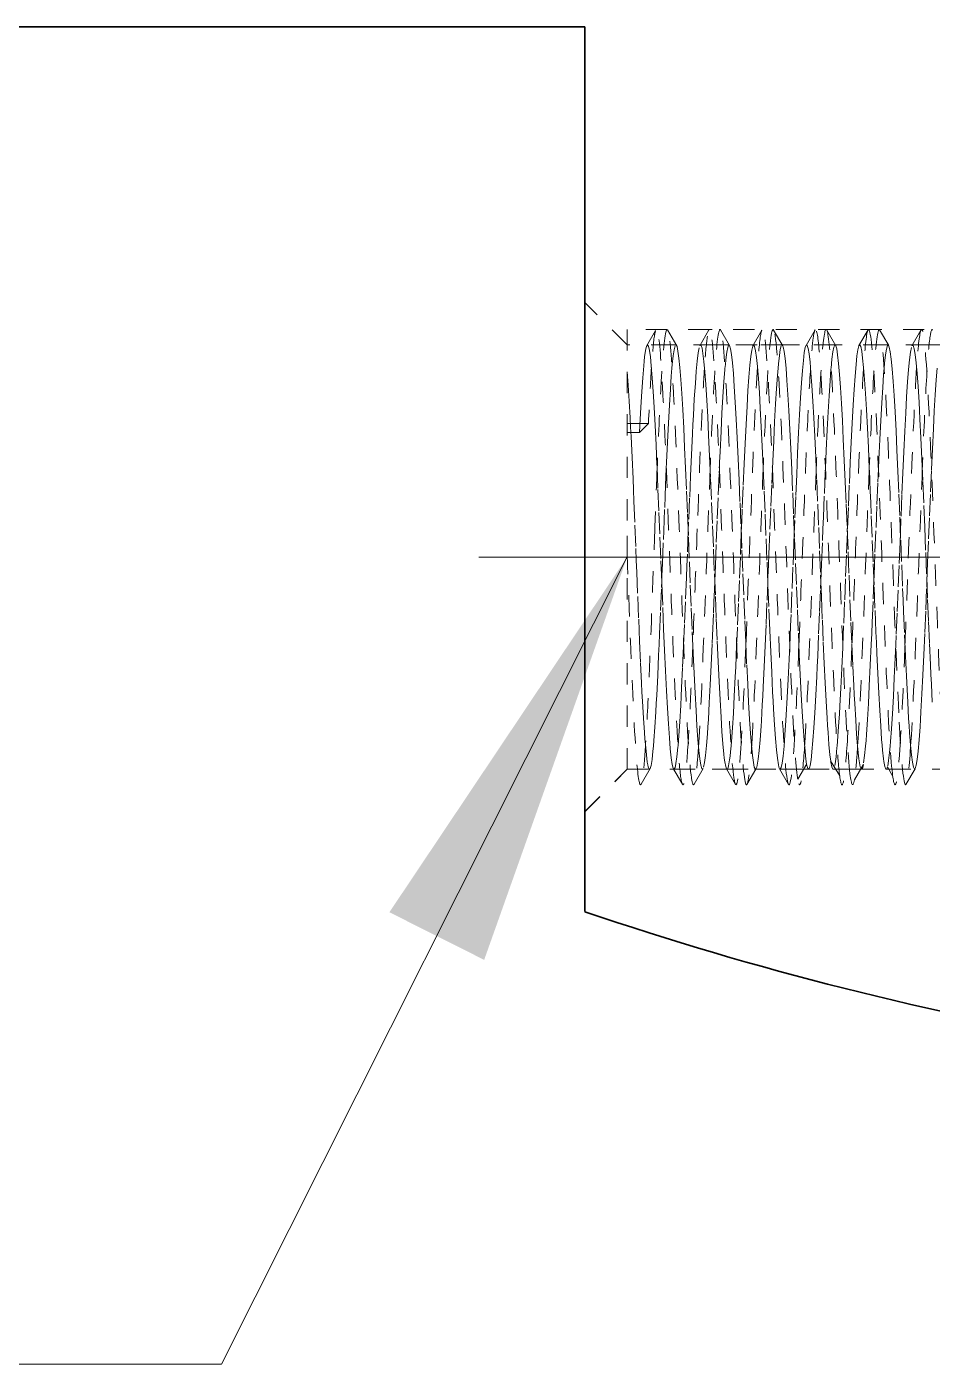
# Model space of a CAD drawing. Header units: millimetres. Extents: x -742 to 742, y -525 to 525.
# Drawn here: x -496.1 to -453.4, y 32.4 to 95.4 of the extents above; entities that cross this region are included whole.
import ezdxf

# ---------------------------------------------------------------- set-up
doc = ezdxf.new("R2010")
doc.units = ezdxf.units.MM
doc.linetypes.add('点画线', pattern=[18, 12, -2, 2, -2])
doc.linetypes.add('虚线', pattern=[2, 1, -1])
doc.layers.get('0').update_dxf_attribs({"lineweight": 35})
for name, color, linetype, lineweight in [('中心线层', 1, '点画线', 18), ('尺寸线层', 3, 'Continuous', 18), ('粗实线层', 7, 'Continuous', 35), ('虚线层', 6, '虚线', 18)]:
    doc.layers.add(name, color=color, linetype=linetype, lineweight=lineweight)

# ---------------------------------------------------------------- blocks, each defined once
blk = doc.blocks.new('*X6')
for p, q in [((-487.802, -105.001), (-551.819, -105.001)), ((-487.802, -146.714), (-487.802, -105.001))]:
    blk.add_line(p, q)
blk.add_arc((-437.802, 0), 155, 251.18102, 270.0002)
at = {"layer": '虚线层', "color": 7}
for p, q in [((-485.802, -120), (-487.802, -118)), ((-485.802, -120.001), (-487.802, -118.001)), ((-485.802, -120.001), (-487.802, -118.001)), ((-483.927, -119.269), (-485.802, -119.269)), ((-483.927, -119.269), (-485.802, -119.269)), ((-485.802, -119.269), (-485.802, -130.001)), ((-481.927, -119.269), (-483.927, -119.269)), ((-481.927, -119.269), (-483.927, -119.269)), ((-439.802, -119.269), (-481.927, -119.269)), ((-439.802, -119.269), (-481.927, -119.269)), ((-463.676, -120), (-485.802, -120)), ((-483.504, -120.001), (-484.846, -120.001)), ((-483.504, -120.001), (-484.846, -120.001)), ((-481.007, -120.001), (-482.349, -120.001)), ((-481.007, -120.001), (-482.349, -120.001)), ((-478.507, -120.001), (-479.846, -120.001)), ((-478.507, -120.001), (-479.846, -120.001)), ((-476.004, -120.001), (-477.346, -120.001)), ((-476.004, -120.001), (-477.346, -120.001)), ((-473.506, -120.001), (-474.849, -120.001)), ((-473.506, -120.001), (-474.849, -120.001)), ((-471.008, -120.001), (-472.347, -120.001)), ((-471.008, -120.001), (-472.347, -120.001)), ((-484.802, -123.7), (-485.802, -123.7)), ((-485.225, -124.13), (-485.802, -124.13)), ((-485.225, -124.13), (-485.802, -124.13)), ((-485.225, -124.13), (-484.802, -123.7)), ((-485.802, -140.001), (-485.802, -129.994)), ((-487.802, -142), (-485.802, -140)), ((-487.802, -142.001), (-485.802, -140.001)), ((-487.802, -142.001), (-485.802, -140.001)), ((-485.802, -140), (-477.282, -140)), ((-485.802, -140.001), (-484.757, -140.001)), ((-485.802, -140.001), (-484.757, -140.001)), ((-483.596, -140.001), (-482.257, -140.001)), ((-483.596, -140.001), (-482.257, -140.001)), ((-481.096, -140.001), (-479.754, -140.001)), ((-481.096, -140.001), (-479.754, -140.001)), ((-478.599, -140.001), (-477.256, -140.001)), ((-478.599, -140.001), (-477.282, -140.001)), ((-477.282, -140), (-475.921, -140)), ((-477.282, -140.001), (-477.256, -140.001)), ((-476.097, -140.001), (-475.177, -140.001)), ((-476.097, -140.001), (-475.921, -140.001)), ((-475.921, -140), (-475.177, -140)), ((-475.921, -140.001), (-475.177, -140.001)), ((-475.177, -140), (-473.426, -140)), ((-475.177, -140.001), (-474.757, -140.001)), ((-475.177, -140.001), (-474.757, -140.001)), ((-473.596, -140.001), (-473.426, -140.001)), ((-473.596, -140.001), (-473.426, -140.001)), ((-473.426, -140), (-447.29, -140)), ((-473.426, -140.001), (-472.255, -140.001)), ((-473.426, -140.001), (-472.255, -140.001))]:
    blk.add_line(p, q, dxfattribs=at)
for points in [[(-484.463, -119.315), (-484.89, -120.053)], [(-483.472, -120.034), (-483.899, -119.295)], [(-481.954, -119.295), (-482.381, -120.034)], [(-480.977, -120.027), (-481.405, -119.288)], [(-479.455, -119.301), (-479.882, -120.041)], [(-478.473, -120.037), (-478.9, -119.297)], [(-476.948, -119.289), (-477.375, -120.028)], [(-475.97, -120.038), (-476.398, -119.299)], [(-474.452, -119.291), (-474.879, -120.029)], [(-473.476, -120.027), (-473.904, -119.288)], [(-471.956, -119.302), (-472.383, -120.042)], [(-484.892, -120.062), (-484.94, -120.258), (-484.983, -120.566), (-485.004, -120.765), (-485.025, -120.989), (-485.07, -121.554), (-485.115, -122.196), (-485.16, -122.934), (-485.208, -123.803), (-485.225, -124.13)], [(-484.846, -120.001), (-484.846, -120.001), (-484.886, -120.046)], [(-483.624, -139.974), (-483.636, -139.948), (-483.681, -139.773), (-483.729, -139.461), (-483.774, -139.045), (-483.818, -138.519), (-483.862, -137.853), (-483.905, -137.122), (-483.949, -136.303), (-483.997, -135.359), (-484.043, -134.394), (-484.087, -133.375), (-484.132, -132.26), (-484.174, -131.17), (-484.218, -130.067), (-484.265, -128.905), (-484.311, -127.815), (-484.356, -126.751), (-484.401, -125.675), (-484.443, -124.706), (-484.486, -123.801), (-484.533, -122.933), (-484.578, -122.195), (-484.624, -121.552), (-484.671, -120.989), (-484.713, -120.565), (-484.755, -120.257), (-484.801, -120.062), (-484.846, -120.001)], [(-483.695, -121.092), (-483.68, -120.924), (-483.636, -120.516), (-483.591, -120.224), (-483.543, -120.046)], [(-483.504, -120.001), (-483.498, -120.002), (-483.476, -120.026), (-483.475, -120.028)], [(-483.475, -120.028), (-483.455, -120.08), (-483.411, -120.293), (-483.368, -120.617), (-483.323, -121.056), (-483.275, -121.635), (-483.229, -122.291), (-483.186, -123.042), (-483.141, -123.922), (-483.099, -124.836), (-483.055, -125.813), (-483.007, -126.896), (-482.961, -127.964), (-482.917, -129.057), (-482.872, -130.219), (-482.83, -131.322), (-482.786, -132.409), (-482.739, -133.519), (-482.693, -134.531), (-482.648, -135.487), (-482.602, -136.421), (-482.56, -137.228), (-482.517, -137.947), (-482.471, -138.598), (-482.425, -139.11), (-482.38, -139.509), (-482.333, -139.805), (-482.291, -139.962), (-482.257, -140.001)], [(-482.413, -120.137), (-482.455, -120.379), (-482.501, -120.76), (-482.546, -121.238), (-482.592, -121.824), (-482.64, -122.547), (-482.682, -123.329), (-482.704, -123.754), (-482.725, -124.192), (-482.77, -125.176), (-482.815, -126.173), (-482.86, -127.216), (-482.908, -128.35), (-482.925, -128.755)], [(-482.371, -120.016), (-482.378, -120.027)], [(-481.12, -139.983), (-481.161, -139.877), (-481.206, -139.644), (-481.228, -139.481), (-481.249, -139.292), (-481.293, -138.8), (-481.336, -138.222), (-481.381, -137.543), (-481.429, -136.73), (-481.474, -135.872), (-481.518, -134.942), (-481.562, -133.9), (-481.605, -132.859), (-481.649, -131.783), (-481.697, -130.629), (-481.743, -129.523), (-481.787, -128.423), (-481.832, -127.288), (-481.874, -126.242), (-481.918, -125.241), (-481.965, -124.253), (-482.011, -123.384), (-482.056, -122.597), (-482.101, -121.867), (-482.143, -121.274), (-482.186, -120.788), (-482.233, -120.399), (-482.278, -120.149), (-482.324, -120.02), (-482.349, -120.001)], [(-481.194, -121.118), (-481.176, -120.918), (-481.155, -120.702), (-481.111, -120.338), (-481.068, -120.113), (-481.023, -120.009)], [(-481.068, -120.113), (-481.023, -120.008)], [(-480.982, -120.019), (-480.975, -120.031), (-480.929, -120.177), (-480.886, -120.443), (-480.841, -120.849), (-480.799, -121.35), (-480.755, -121.957), (-480.707, -122.701), (-480.661, -123.5), (-480.617, -124.378), (-480.572, -125.376), (-480.53, -126.384), (-480.486, -127.435), (-480.439, -128.575), (-480.393, -129.676), (-480.348, -130.782), (-480.302, -131.933), (-480.26, -133.005), (-480.217, -134.04), (-480.171, -135.075), (-480.125, -135.995), (-480.08, -136.842), (-480.033, -137.642), (-479.991, -138.308), (-479.948, -138.872), (-479.902, -139.348), (-479.857, -139.683), (-479.812, -139.9), (-479.764, -139.998), (-479.754, -140.001)], [(-479.876, -120.03), (-479.886, -120.054), (-479.933, -120.241), (-479.978, -120.541), (-480.024, -120.956), (-480.071, -121.513), (-480.113, -122.148), (-480.155, -122.88), (-480.201, -123.743), (-480.246, -124.643), (-480.292, -125.608), (-480.339, -126.68), (-480.382, -127.742), (-480.404, -128.288), (-480.425, -128.832), (-480.426, -128.874)], [(-478.623, -139.983), (-478.637, -139.955), (-478.658, -139.887), (-478.679, -139.789), (-478.724, -139.486), (-478.768, -139.078), (-478.813, -138.559), (-478.861, -137.901), (-478.906, -137.175), (-478.928, -136.776), (-478.949, -136.362), (-478.993, -135.423), (-479.036, -134.462), (-479.081, -133.447), (-479.129, -132.334), (-479.174, -131.246), (-479.218, -130.143), (-479.262, -128.981), (-479.305, -127.889), (-479.349, -126.823), (-479.397, -125.744), (-479.443, -124.771), (-479.487, -123.862), (-479.532, -122.987), (-479.574, -122.243), (-479.617, -121.593), (-479.665, -121.022), (-479.711, -120.591), (-479.756, -120.275), (-479.801, -120.071), (-479.843, -120.001), (-479.846, -120.001)], [(-478.694, -121.097), (-478.675, -120.892), (-478.629, -120.492), (-478.586, -120.208), (-478.541, -120.039)], [(-478.508, -120.001), (-478.499, -120.003)], [(-478.48, -120.025), (-478.455, -120.09), (-478.407, -120.311), (-478.361, -120.643), (-478.317, -121.09), (-478.272, -121.677), (-478.23, -122.34), (-478.186, -123.097), (-478.139, -123.983), (-478.093, -124.902), (-478.048, -125.883), (-478.002, -126.968), (-477.96, -128.039), (-477.917, -129.134), (-477.871, -130.296), (-477.825, -131.398), (-477.78, -132.482), (-477.733, -133.59), (-477.691, -134.599), (-477.648, -135.551), (-477.602, -136.479), (-477.557, -137.281), (-477.512, -137.993), (-477.464, -138.637), (-477.421, -139.141), (-477.4, -139.353), (-477.379, -139.533), (-477.346, -139.756)], [(-477.37, -120.018), (-477.41, -120.125), (-477.456, -120.358), (-477.501, -120.731), (-477.543, -121.201), (-477.586, -121.78), (-477.633, -122.496), (-477.678, -123.272), (-477.724, -124.13), (-477.771, -125.109), (-477.813, -126.102), (-477.855, -127.143), (-477.901, -128.275), (-477.927, -128.894)], [(-476.207, -139.612), (-476.245, -139.32), (-476.293, -138.837), (-476.337, -138.265), (-476.358, -137.939), (-476.379, -137.593), (-476.424, -136.786), (-476.468, -135.934), (-476.513, -135.009), (-476.561, -133.97), (-476.606, -132.932), (-476.628, -132.395), (-476.649, -131.859), (-476.693, -130.705), (-476.736, -129.6), (-476.781, -128.499), (-476.829, -127.362), (-476.874, -126.313), (-476.918, -125.309), (-476.962, -124.315), (-477.005, -123.442), (-477.049, -122.648), (-477.097, -121.911), (-477.143, -121.312), (-477.187, -120.818), (-477.232, -120.421), (-477.274, -120.163), (-477.317, -120.025), (-477.345, -120.001)], [(-476.195, -121.089), (-476.155, -120.674), (-476.107, -120.319), (-476.061, -120.102), (-476.017, -120.006)], [(-476.061, -120.102), (-476.017, -120.006)], [(-475.975, -120.031), (-475.972, -120.037), (-475.93, -120.191), (-475.886, -120.466), (-475.839, -120.88), (-475.793, -121.388), (-475.748, -122.002), (-475.702, -122.753), (-475.66, -123.558), (-475.617, -124.442), (-475.571, -125.444), (-475.525, -126.455), (-475.479, -127.509), (-475.433, -128.65), (-475.391, -129.752), (-475.348, -130.858), (-475.302, -132.009), (-475.257, -133.078), (-475.211, -134.11), (-475.164, -135.14), (-475.121, -136.056), (-475.1, -136.49), (-475.079, -136.898), (-475.033, -137.692), (-474.989, -138.35), (-474.943, -138.907), (-474.896, -139.375), (-474.879, -139.509)], [(-474.877, -120.025), (-474.887, -120.046), (-474.932, -120.224), (-474.974, -120.516), (-475.017, -120.924), (-475.065, -121.473), (-475.11, -122.101), (-475.156, -122.827), (-475.201, -123.684), (-475.243, -124.578), (-475.286, -125.539), (-475.333, -126.608), (-475.378, -127.668), (-475.424, -128.755), (-475.427, -128.818)], [(-473.724, -139.509), (-473.768, -139.109), (-473.789, -138.865), (-473.81, -138.598), (-473.855, -137.947), (-473.9, -137.228), (-473.945, -136.421), (-473.993, -135.488), (-474.037, -134.531), (-474.058, -134.027), (-474.079, -133.519), (-474.124, -132.408), (-474.168, -131.322), (-474.213, -130.22), (-474.261, -129.058), (-474.306, -127.964), (-474.327, -127.422), (-474.349, -126.895), (-474.393, -125.813), (-474.436, -124.836), (-474.481, -123.922), (-474.529, -123.042), (-474.574, -122.291), (-474.618, -121.635), (-474.662, -121.056), (-474.705, -120.617), (-474.749, -120.293), (-474.797, -120.08), (-474.843, -120.002), (-474.849, -120.001)], [(-473.693, -121.098), (-473.672, -120.861), (-473.629, -120.469), (-473.586, -120.193), (-473.539, -120.033)], [(-473.506, -120.001), (-473.493, -120.005)], [(-473.48, -120.02), (-473.448, -120.1), (-473.402, -120.33), (-473.36, -120.671), (-473.317, -121.125), (-473.271, -121.72), (-473.225, -122.389), (-473.179, -123.152), (-473.133, -124.044), (-473.091, -124.967), (-473.048, -125.952), (-473.002, -127.041), (-472.957, -128.114), (-472.911, -129.21), (-472.864, -130.372), (-472.821, -131.473), (-472.8, -132.022), (-472.779, -132.557), (-472.733, -133.662), (-472.689, -134.667), (-472.643, -135.615), (-472.596, -136.537), (-472.579, -136.842)], [(-472.405, -120.113), (-472.449, -120.338), (-472.497, -120.702), (-472.543, -121.165), (-472.587, -121.737), (-472.632, -122.446), (-472.674, -123.216), (-472.717, -124.068), (-472.765, -125.043), (-472.81, -126.032), (-472.856, -127.07), (-472.901, -128.199), (-472.926, -128.852)], [(-472.362, -120.009), (-472.377, -120.031)], [(-471.424, -136.842), (-471.467, -135.995), (-471.489, -135.54), (-471.51, -135.074), (-471.555, -134.04), (-471.599, -133.005), (-471.645, -131.934), (-471.693, -130.782), (-471.737, -129.676), (-471.758, -129.12), (-471.779, -128.575), (-471.824, -127.435), (-471.867, -126.384), (-471.913, -125.376), (-471.961, -124.379), (-472.006, -123.5), (-472.027, -123.087), (-472.048, -122.701), (-472.093, -121.957), (-472.136, -121.35), (-472.181, -120.849), (-472.229, -120.443), (-472.274, -120.177), (-472.318, -120.031), (-472.347, -120.001)], [(-485.802, -121.262), (-485.756, -121.894), (-485.711, -122.649), (-485.668, -123.442), (-485.645, -123.873), (-485.623, -124.316), (-485.575, -125.309), (-485.529, -126.313), (-485.507, -126.836), (-485.486, -127.361), (-485.441, -128.499), (-485.399, -129.6), (-485.377, -130.157), (-485.355, -130.706), (-485.307, -131.859), (-485.261, -132.932), (-485.238, -133.46), (-485.217, -133.97), (-485.172, -135.008), (-485.13, -135.934), (-485.108, -136.373), (-485.086, -136.786), (-485.039, -137.593), (-484.993, -138.265), (-484.97, -138.566), (-484.948, -138.836), (-484.902, -139.32), (-484.86, -139.664), (-484.839, -139.792), (-484.817, -139.889), (-484.771, -139.995), (-484.757, -140.001)], [(-483.961, -125.83), (-483.949, -125.539), (-483.904, -124.578), (-483.859, -123.684), (-483.811, -122.827), (-483.767, -122.101), (-483.746, -121.772), (-483.725, -121.473), (-483.695, -121.092)], [(-481.46, -125.861), (-481.446, -125.527), (-481.425, -125.043), (-481.38, -124.068), (-481.336, -123.216), (-481.291, -122.446), (-481.243, -121.737), (-481.198, -121.165), (-481.194, -121.118)], [(-478.96, -125.844), (-478.943, -125.471), (-478.898, -124.514), (-478.876, -124.057), (-478.855, -123.625), (-478.811, -122.773), (-478.768, -122.055), (-478.723, -121.433), (-478.694, -121.097)], [(-476.461, -125.815), (-476.423, -124.976), (-476.375, -124.007), (-476.329, -123.16), (-476.286, -122.396), (-476.241, -121.694), (-476.199, -121.13), (-476.195, -121.089)], [(-473.96, -125.844), (-473.941, -125.403), (-473.899, -124.45), (-473.855, -123.566), (-473.807, -122.721), (-473.761, -122.008), (-473.717, -121.394), (-473.693, -121.098)], [(-471.46, -125.864), (-471.417, -124.911), (-471.372, -123.946), (-471.329, -123.104), (-471.286, -122.347), (-471.239, -121.651), (-471.193, -121.096)], [(-484.079, -128.755), (-484.036, -127.667), (-484.015, -127.129), (-483.994, -126.608), (-483.961, -125.83)], [(-481.677, -131.12), (-481.648, -130.402), (-481.604, -129.296), (-481.559, -128.199), (-481.511, -127.07), (-481.467, -126.032), (-481.46, -125.861)], [(-479.176, -131.19), (-479.167, -130.945), (-479.145, -130.388), (-479.125, -129.839), (-479.08, -128.68), (-479.036, -127.593), (-478.991, -126.536), (-478.96, -125.844)], [(-476.676, -131.137), (-476.643, -130.326), (-476.598, -129.22), (-476.576, -128.666), (-476.555, -128.124), (-476.511, -126.997), (-476.468, -125.962), (-476.461, -125.815)], [(-474.177, -131.101), (-474.167, -130.868), (-474.123, -129.763), (-474.075, -128.604), (-474.029, -127.519), (-473.986, -126.465), (-473.96, -125.844)], [(-471.677, -131.174), (-471.641, -130.249), (-471.599, -129.144), (-471.555, -128.049), (-471.507, -126.924), (-471.461, -125.892), (-471.46, -125.864)], [(-485.802, -129.992), (-485.802, -128.224)], [(-484.176, -131.117), (-484.166, -130.873), (-484.144, -130.325), (-484.096, -129.163), (-484.079, -128.755)], [(-484.166, -130.873), (-484.144, -130.325), (-484.096, -129.163), (-484.079, -128.755)], [(-482.925, -128.755), (-482.968, -129.859), (-482.989, -130.416), (-483.01, -130.963), (-483.055, -132.112), (-483.1, -133.179), (-483.143, -134.153)], [(-482.925, -128.755), (-482.968, -129.858), (-482.989, -130.416), (-483.01, -130.963), (-483.055, -132.112), (-483.1, -133.178), (-483.143, -134.152)], [(-480.426, -128.874), (-480.47, -129.992), (-480.515, -131.097), (-480.56, -132.187), (-480.608, -133.305), (-480.624, -133.689)], [(-477.927, -128.894), (-477.946, -129.373), (-477.992, -130.478), (-478.039, -131.635), (-478.082, -132.714), (-478.104, -133.246), (-478.125, -133.76), (-478.142, -134.165)], [(-475.427, -128.818), (-475.471, -129.915), (-475.513, -131.02), (-475.555, -132.113), (-475.601, -133.233), (-475.642, -134.162)], [(-472.926, -128.852), (-472.943, -129.296), (-472.986, -130.402), (-473.033, -131.559), (-473.078, -132.64), (-473.124, -133.689), (-473.144, -134.133)], [(-484.727, -139.975), (-484.725, -139.971), (-484.702, -139.913), (-484.68, -139.825), (-484.633, -139.542), (-484.591, -139.153), (-484.57, -138.914), (-484.548, -138.652), (-484.503, -138.011), (-484.457, -137.301), (-484.434, -136.909), (-484.412, -136.502), (-484.364, -135.576), (-484.321, -134.625), (-484.3, -134.124), (-484.279, -133.618), (-484.234, -132.511), (-484.189, -131.427), (-484.176, -131.117)], [(-481.779, -133.689), (-481.736, -132.64), (-481.715, -132.099), (-481.694, -131.559), (-481.677, -131.12)], [(-477.179, -139.825), (-477.136, -139.559), (-477.115, -139.38), (-477.094, -139.176), (-477.048, -138.652), (-477.004, -138.045), (-476.959, -137.34), (-476.911, -136.502), (-476.867, -135.623), (-476.845, -135.154), (-476.825, -134.676), (-476.78, -133.618), (-476.736, -132.567), (-476.691, -131.484), (-476.676, -131.137)], [(-474.659, -139.704), (-474.611, -139.358), (-474.567, -138.912), (-474.545, -138.645), (-474.525, -138.356), (-474.48, -137.662), (-474.436, -136.905), (-474.391, -136.064), (-474.343, -135.1), (-474.298, -134.119), (-474.276, -133.605), (-474.255, -133.088), (-474.211, -131.963), (-474.177, -131.101)], [(-479.479, -137.711), (-479.436, -136.96), (-479.415, -136.549), (-479.394, -136.125), (-479.348, -135.166), (-479.304, -134.189), (-479.259, -133.161), (-479.211, -132.038), (-479.176, -131.19)], [(-472.225, -139.97), (-472.18, -139.81), (-472.136, -139.536), (-472.091, -139.145), (-472.043, -138.613), (-471.998, -138), (-471.976, -137.653), (-471.955, -137.288), (-471.911, -136.444), (-471.867, -135.56), (-471.823, -134.608), (-471.775, -133.547), (-471.729, -132.493), (-471.686, -131.408), (-471.677, -131.174)], [(-480.56, -132.187), (-480.608, -133.305), (-480.624, -133.689)], [(-481.779, -133.689), (-481.736, -132.64)], [(-483.143, -134.153), (-483.145, -134.206), (-483.193, -135.23), (-483.237, -136.14), (-483.258, -136.57), (-483.279, -136.974), (-483.324, -137.759), (-483.368, -138.408), (-483.408, -138.904)], [(-483.143, -134.152), (-483.145, -134.206), (-483.193, -135.23)], [(-482.203, -139.904), (-482.157, -139.69), (-482.112, -139.358), (-482.064, -138.886), (-482.021, -138.324), (-482, -138.003), (-481.979, -137.661), (-481.933, -136.863), (-481.889, -136.018), (-481.843, -135.1), (-481.796, -134.067), (-481.779, -133.689)], [(-480.644, -134.135), (-480.668, -134.693), (-480.689, -135.178), (-480.71, -135.639), (-480.755, -136.56), (-480.8, -137.353), (-480.845, -138.056), (-480.893, -138.69), (-480.91, -138.891)], [(-480.624, -133.689), (-480.644, -134.135)], [(-478.142, -134.165), (-478.17, -134.811), (-478.215, -135.749), (-478.26, -136.618), (-478.308, -137.443), (-478.324, -137.711)], [(-475.642, -134.162), (-475.646, -134.258), (-475.692, -135.231), (-475.739, -136.185), (-475.782, -137.015), (-475.804, -137.401), (-475.825, -137.759), (-475.87, -138.439), (-475.909, -138.917)], [(-473.144, -134.133), (-473.17, -134.743), (-473.213, -135.686), (-473.255, -136.56), (-473.301, -137.392), (-473.346, -138.09), (-473.392, -138.69), (-473.411, -138.908)], [(-472.579, -136.842), (-472.536, -137.606), (-472.515, -137.956), (-472.494, -138.276), (-472.448, -138.872), (-472.404, -139.327), (-472.359, -139.669), (-472.311, -139.9), (-472.267, -139.996), (-472.255, -140.001)], [(-479.74, -139.995), (-479.721, -139.965), (-479.7, -139.902), (-479.679, -139.81), (-479.633, -139.519), (-479.589, -139.122), (-479.543, -138.613), (-479.496, -137.965), (-479.479, -137.711)], [(-478.324, -137.71), (-478.368, -138.366), (-478.389, -138.659), (-478.41, -138.92), (-478.455, -139.385), (-478.5, -139.709), (-478.545, -139.914), (-478.593, -140)], [(-478.324, -137.711), (-478.368, -138.367), (-478.389, -138.659), (-478.41, -138.92), (-478.455, -139.385), (-478.5, -139.709), (-478.545, -139.914), (-478.593, -140)], [(-478.308, -137.443), (-478.324, -137.71)], [(-483.408, -138.904), (-483.413, -138.955), (-483.461, -139.411), (-483.506, -139.727), (-483.528, -139.841), (-483.549, -139.924), (-483.593, -140.001), (-483.596, -140.001)], [(-480.91, -138.891), (-480.937, -139.183), (-480.958, -139.39), (-480.979, -139.564), (-481.024, -139.839), (-481.068, -139.977)], [(-475.909, -138.917), (-475.915, -138.98), (-475.96, -139.411), (-476.008, -139.74), (-476.024, -139.825)], [(-473.411, -138.908), (-473.439, -139.206), (-473.482, -139.581), (-473.504, -139.726), (-473.525, -139.839)], [(-483.631, -139.962), (-483.204, -140.702)], [(-483.528, -139.841), (-483.549, -139.924), (-483.593, -140), (-483.596, -140.001)], [(-482.649, -140.702), (-482.222, -139.962)], [(-477.766, -140.461), (-477.339, -139.745)], [(-477.346, -139.756), (-477.333, -139.819), (-477.289, -139.969), (-477.256, -140.001)], [(-477.243, -139.996), (-477.196, -139.893), (-477.179, -139.825)], [(-476.213, -139.602), (-475.787, -140.318)], [(-476.097, -140.001), (-476.11, -139.995), (-476.155, -139.889), (-476.2, -139.664), (-476.207, -139.612)], [(-475.094, -140.498), (-474.677, -139.787)], [(-474.879, -139.509), (-474.836, -139.793), (-474.815, -139.891), (-474.794, -139.957), (-474.757, -140.001)], [(-474.748, -139.998), (-474.704, -139.912), (-474.672, -139.78)], [(-474.677, -139.787), (-474.667, -139.771)], [(-473.596, -140.001), (-473.615, -139.99), (-473.66, -139.877), (-473.708, -139.628), (-473.724, -139.509)], [(-473.537, -139.891), (-473.57, -139.98)], [(-473.543, -139.881), (-473.54, -139.886)], [(-473.54, -139.886), (-473.277, -140.335)], [(-485.15, -140.706), (-484.722, -139.965)], [(-484.757, -140.001), (-484.727, -139.975)], [(-482.248, -139.998), (-482.229, -139.974)], [(-481.125, -139.974), (-480.698, -140.714)], [(-481.096, -140.001), (-481.113, -139.992)], [(-480.164, -140.727), (-479.737, -139.989)], [(-478.626, -139.978), (-478.199, -140.716)], [(-472.662, -140.723), (-472.235, -139.985)], [(-472.245, -139.998), (-472.239, -139.992)], [(-473.123, -140.596), (-473.117, -140.608)]]:
    blk.add_lwpolyline(points, dxfattribs=at)
for points, knots in [([(-484.463, -119.315), (-484.48, -119.356), (-484.497, -119.427), (-484.563, -119.816), (-484.611, -120.34), (-484.659, -121.06)], [0, 0, 0, 0, 715.078627, 715.078627, 2727.618145, 2727.618145, 2727.618145, 2727.618145]), ([(-483.204, -140.702), (-483.258, -140.601), (-483.311, -140.216), (-483.46, -138.381), (-483.556, -136.354), (-483.748, -131.532), (-483.844, -128.795), (-484.035, -123.919), (-484.131, -121.839), (-484.306, -119.569), (-484.384, -119.127), (-484.463, -119.315)], [0, 0, 0, 0, 756.190639, 756.190639, 2113.284297, 2113.284297, 3470.377954, 3470.377954, 4827.471612, 4827.471612, 5941.150015, 5941.150015, 5941.150015, 5941.150015]), ([(-483.927, -119.269), (-483.927, -119.269), (-483.927, -119.269), (-484.01, -119.271), (-484.093, -120.003), (-484.177, -121.32)], [0, 0, 0, 0, 3.397425, 3.397425, 2724.185215, 2724.185215, 2724.185215, 2724.185215]), ([(-482.649, -140.702), (-482.692, -140.782), (-482.734, -140.681), (-482.873, -139.747), (-482.969, -138.171), (-483.16, -133.881), (-483.256, -131.219), (-483.448, -126.076), (-483.544, -123.658), (-483.726, -120.398), (-483.812, -119.461), (-483.899, -119.295)], [0, 0, 0, 0, 605.445135, 605.445135, 1966.686082, 1966.686082, 3327.92703, 3327.92703, 4689.167978, 4689.167978, 5918.393224, 5918.393224, 5918.393224, 5918.393224]), ([(-481.927, -119.269), (-481.927, -119.269), (-481.927, -119.269), (-481.936, -119.269), (-481.945, -119.278), (-481.954, -119.295)], [0, 0, 0, 0, 30.720043, 30.720043, 2711.058125, 2711.058125, 2711.058125, 2711.058125]), ([(-480.698, -140.713), (-480.724, -140.677), (-480.751, -140.57), (-480.873, -139.747), (-480.969, -138.171), (-481.16, -133.881), (-481.256, -131.219), (-481.448, -126.076), (-481.544, -123.658), (-481.735, -120.234), (-481.831, -119.269), (-481.927, -119.269)], [0, 0, 0, 0, 377.084897, 377.084897, 1756.252752, 1756.252752, 3135.420608, 3135.420608, 4514.588464, 4514.588464, 5892.260129, 5892.260129, 5892.260129, 5892.260129]), ([(-481.405, -119.288), (-481.479, -119.182), (-481.553, -119.633), (-481.643, -120.816), (-481.66, -121.056), (-481.676, -121.319)], [0, 0, 0, 0, 2216.120339, 2216.120339, 2710.65372, 2710.65372, 2710.65372, 2710.65372]), ([(-480.163, -140.726), (-480.172, -140.735), (-480.181, -140.735), (-480.285, -140.644), (-480.381, -139.595), (-480.573, -136.043), (-480.668, -133.584), (-480.86, -128.422), (-480.956, -125.782), (-481.148, -121.59), (-481.244, -120.089), (-481.361, -119.398), (-481.383, -119.319), (-481.405, -119.288)], [0, 0, 0, 0, 143.94032, 143.94032, 1736.929619, 1736.929619, 3329.918918, 3329.918918, 4922.908218, 4922.908218, 6515.897517, 6515.897517, 6877.353012, 6877.353012, 6877.353012, 6877.353012]), ([(-479.455, -119.302), (-479.512, -119.414), (-479.57, -119.853), (-479.637, -120.737), (-479.648, -120.885), (-479.658, -121.042)], [0, 0, 0, 0, 2279.492851, 2279.492851, 2698.438089, 2698.438089, 2698.438089, 2698.438089]), ([(-478.199, -140.716), (-478.292, -140.574), (-478.384, -139.536), (-478.573, -136.043), (-478.668, -133.584), (-478.86, -128.422), (-478.956, -125.782), (-479.148, -121.59), (-479.244, -120.089), (-479.378, -119.299), (-479.416, -119.226), (-479.455, -119.302)], [0, 0, 0, 0, 1305.064915, 1305.064915, 2654.881502, 2654.881502, 4004.698089, 4004.698089, 5354.514676, 5354.514676, 5897.887914, 5897.887914, 5897.887914, 5897.887914]), ([(-478.9, -119.298), (-478.947, -119.215), (-478.993, -119.346), (-479.085, -120.042), (-479.131, -120.597), (-479.176, -121.319)], [0, 0, 0, 0, 1357.476026, 1357.476026, 2694.612956, 2694.612956, 2694.612956, 2694.612956]), ([(-477.765, -140.462), (-477.807, -140.216), (-477.848, -139.804), (-477.985, -137.914), (-478.081, -135.776), (-478.273, -130.844), (-478.368, -128.11), (-478.56, -123.354), (-478.656, -121.389), (-478.801, -119.718), (-478.851, -119.386), (-478.9, -119.298)], [0, 0, 0, 0, 641.3806, 641.3806, 2129.22258, 2129.22258, 3617.06456, 3617.06456, 5104.90654, 5104.90654, 5873.070606, 5873.070606, 5873.070606, 5873.070606]), ([(-476.948, -119.289), (-476.979, -119.332), (-477.009, -119.467), (-477.08, -120.002), (-477.12, -120.468), (-477.16, -121.07)], [0, 0, 0, 0, 1153.678035, 1153.678035, 2682.406837, 2682.406837, 2682.406837, 2682.406837]), ([(-475.787, -140.318), (-475.821, -140.067), (-475.855, -139.705), (-475.985, -137.914), (-476.081, -135.776), (-476.273, -130.844), (-476.368, -128.11), (-476.56, -123.354), (-476.656, -121.389), (-476.817, -119.534), (-476.883, -119.196), (-476.948, -119.289)], [0, 0, 0, 0, 515.104024, 515.104024, 1962.603673, 1962.603673, 3410.103322, 3410.103322, 4857.602971, 4857.602971, 5846.228175, 5846.228175, 5846.228175, 5846.228175]), ([(-476.398, -119.299), (-476.416, -119.263), (-476.434, -119.259), (-476.527, -119.419), (-476.601, -120.134), (-476.676, -121.314)], [0, 0, 0, 0, 521.040694, 521.040694, 2678.890632, 2678.890632, 2678.890632, 2678.890632]), ([(-475.302, -140.206), (-475.398, -139.402), (-475.493, -137.69), (-475.685, -133.226), (-475.781, -130.529), (-475.973, -125.437), (-476.068, -123.104), (-476.242, -120.228), (-476.32, -119.457), (-476.398, -119.299)], [0, 0, 0, 0, 1247.261887, 1247.261887, 2494.523773, 2494.523773, 3741.78566, 3741.78566, 4753.992725, 4753.992725, 4753.992725, 4753.992725]), ([(-473.302, -140.206), (-473.398, -139.402), (-473.493, -137.69), (-473.685, -133.226), (-473.781, -130.529), (-473.973, -125.437), (-474.068, -123.104), (-474.26, -119.929), (-474.356, -119.126), (-474.452, -119.291), (-474.452, -119.291), (-474.452, -119.291)], [0, 0, 0, 0, 1462.667449, 1462.667449, 2925.334899, 2925.334899, 4388.002348, 4388.002348, 5850.669797, 5850.669797, 5851.670716, 5851.670716, 5851.670716, 5851.670716]), ([(-473.904, -119.288), (-473.986, -119.163), (-474.069, -119.742), (-474.16, -121.06), (-474.168, -121.182), (-474.176, -121.31)], [0, 0, 0, 0, 2428.99933, 2428.99933, 2665.486984, 2665.486984, 2665.486984, 2665.486984]), ([(-473.002, -137.343), (-473.098, -135.449), (-473.193, -132.922), (-473.385, -127.741), (-473.481, -125.151), (-473.673, -121.159), (-473.768, -119.804), (-473.877, -119.345), (-473.89, -119.308), (-473.904, -119.288)], [0, 0, 0, 0, 1514.13399, 1514.13399, 3028.26798, 3028.26798, 4542.40197, 4542.40197, 4749.108572, 4749.108572, 4749.108572, 4749.108572]), ([(-471.956, -119.302), (-472.021, -119.435), (-472.086, -119.995), (-472.154, -120.982), (-472.157, -121.022), (-472.16, -121.063)], [0, 0, 0, 0, 2547.459358, 2547.459358, 2653.312872, 2653.312872, 2653.312872, 2653.312872]), ([(-471.002, -137.343), (-471.098, -135.449), (-471.193, -132.922), (-471.385, -127.741), (-471.481, -125.151), (-471.673, -121.159), (-471.768, -119.804), (-471.895, -119.271), (-471.925, -119.24), (-471.956, -119.302)], [0, 0, 0, 0, 1424.644013, 1424.644013, 2849.288026, 2849.288026, 4273.932039, 4273.932039, 4727.707514, 4727.707514, 4727.707514, 4727.707514]), ([(-471.403, -119.293), (-471.457, -119.209), (-471.511, -119.412), (-471.601, -120.246), (-471.639, -120.722), (-471.676, -121.31)], [0, 0, 0, 0, 1566.396256, 1566.396256, 2649.379582, 2649.379582, 2649.379582, 2649.379582]), ([(-482.158, -121.041), (-482.177, -121.317), (-482.196, -121.622), (-482.31, -123.672), (-482.406, -126.088), (-482.502, -128.664)], [0, 0, 0, 0, 442.09513, 442.09513, 2713.973746, 2713.973746, 2713.973746, 2713.973746]), ([(-479.658, -121.042), (-479.744, -122.312), (-479.829, -124.202), (-480.01, -128.812), (-480.106, -131.546), (-480.202, -133.959)], [0, 0, 0, 0, 1274.311648, 1274.311648, 2705.807224, 2705.807224, 2705.807224, 2705.807224]), ([(-484.177, -121.32), (-484.189, -121.519), (-484.202, -121.731), (-484.274, -123.025), (-484.334, -124.365), (-484.393, -125.847)], [0, 0, 0, 0, 473.949222, 473.949222, 2723.895774, 2723.895774, 2723.895774, 2723.895774]), ([(-479.176, -121.319), (-479.226, -122.113), (-479.277, -123.11), (-479.349, -124.755), (-479.37, -125.278), (-479.392, -125.819)], [0, 0, 0, 0, 1879.491403, 1879.491403, 2695.70944, 2695.70944, 2695.70944, 2695.70944]), ([(-477.16, -121.07), (-477.216, -121.9), (-477.271, -122.987), (-477.423, -126.446), (-477.518, -129.128), (-477.646, -132.535), (-477.678, -133.363), (-477.71, -134.151)], [0, 0, 0, 0, 1150.946353, 1150.946353, 3135.574693, 3135.574693, 3793.245762, 3793.245762, 3793.245762, 3793.245762]), ([(-476.676, -121.314), (-476.697, -121.646), (-476.718, -122.014), (-476.791, -123.4), (-476.842, -124.572), (-476.893, -125.847)], [0, 0, 0, 0, 778.697072, 778.697072, 2678.942918, 2678.942918, 2678.942918, 2678.942918]), ([(-474.659, -121.058), (-474.686, -121.453), (-474.713, -121.908), (-474.835, -124.251), (-474.931, -126.747), (-475.088, -130.981), (-475.149, -132.639), (-475.21, -134.155)], [0, 0, 0, 0, 546.582493, 546.582493, 2514.59, 2514.59, 3767.129016, 3767.129016, 3767.129016, 3767.129016]), ([(-472.16, -121.063), (-472.253, -122.458), (-472.346, -124.594), (-472.53, -129.365), (-472.62, -131.931), (-472.711, -134.185)], [0, 0, 0, 0, 1349.27058, 1349.27058, 2661.2116, 2661.2116, 2661.2116, 2661.2116]), ([(-471.676, -121.31), (-471.734, -122.238), (-471.793, -123.445), (-471.865, -125.153), (-471.879, -125.479), (-471.892, -125.812)], [0, 0, 0, 0, 2158.625765, 2158.625765, 2650.90126, 2650.90126, 2650.90126, 2650.90126]), ([(-481.892, -125.808), (-481.899, -125.994), (-481.907, -126.182), (-482.01, -128.812), (-482.106, -131.546), (-482.202, -133.959)], [0, 0, 0, 0, 196.11404, 196.11404, 2704.291955, 2704.291955, 2704.291955, 2704.291955]), ([(-479.392, -125.819), (-479.466, -127.659), (-479.54, -129.71), (-479.71, -134.247), (-479.806, -136.621), (-479.902, -138.275)], [0, 0, 0, 0, 1175.425224, 1175.425224, 2696.738551, 2696.738551, 2696.738551, 2696.738551]), ([(-476.893, -125.847), (-476.938, -126.951), (-476.982, -128.133), (-477.123, -131.921), (-477.218, -134.537), (-477.357, -137.504), (-477.4, -138.298), (-477.443, -138.939)], [0, 0, 0, 0, 917.73096, 917.73096, 2894.300856, 2894.300856, 3782.205639, 3782.205639, 3782.205639, 3782.205639]), ([(-474.392, -125.807), (-474.408, -126.2), (-474.423, -126.602), (-474.535, -129.503), (-474.631, -132.232), (-474.799, -136.349), (-474.872, -137.87), (-474.944, -138.95)], [0, 0, 0, 0, 322.634151, 322.634151, 2278.069465, 2278.069465, 3756.335441, 3756.335441, 3756.335441, 3756.335441]), ([(-471.892, -125.812), (-471.974, -127.862), (-472.057, -130.172), (-472.235, -134.877), (-472.331, -137.164), (-472.433, -138.779), (-472.438, -138.869), (-472.444, -138.956)], [0, 0, 0, 0, 1677.946161, 1677.946161, 3628.214648, 3628.214648, 3746.735797, 3746.735797, 3746.735797, 3746.735797]), ([(-484.502, -128.664), (-484.598, -131.24), (-484.694, -133.898), (-484.841, -137.19), (-484.892, -138.175), (-484.944, -138.941)], [0, 0, 0, 0, 1772.232473, 1772.232473, 2723.154776, 2723.154776, 2723.154776, 2723.154776]), ([(-485.15, -140.706), (-485.221, -140.831), (-485.293, -140.439), (-485.46, -138.381), (-485.556, -136.354), (-485.702, -132.685), (-485.752, -131.339), (-485.802, -129.992)], [0, 0, 0, 0, 1256.095659, 1256.095659, 2939.276535, 2939.276535, 3817.518247, 3817.518247, 3817.518247, 3817.518247]), ([(-482.71, -134.17), (-482.737, -134.824), (-482.763, -135.452), (-482.835, -137.063), (-482.881, -137.955), (-482.927, -138.679)], [0, 0, 0, 0, 984.894491, 984.894491, 2695.021181, 2695.021181, 2695.021181, 2695.021181]), ([(-475.21, -134.155), (-475.245, -135.021), (-475.279, -135.84), (-475.352, -137.38), (-475.389, -138.082), (-475.426, -138.672)], [0, 0, 0, 0, 1280.758888, 1280.758888, 2650.562188, 2650.562188, 2650.562188, 2650.562188]), ([(-472.711, -134.185), (-472.716, -134.316), (-472.721, -134.447), (-472.793, -136.2), (-472.86, -137.613), (-472.926, -138.669)], [0, 0, 0, 0, 194.402778, 194.402778, 2633.564397, 2633.564397, 2633.564397, 2633.564397]), ([(-472.662, -140.723), (-472.679, -140.742), (-472.697, -140.73), (-472.81, -140.439), (-472.906, -139.236), (-473.002, -137.343)], [0, 0, 0, 0, 405.955003, 405.955003, 2621.282335, 2621.282335, 2621.282335, 2621.282335]), ([(-482.927, -138.679), (-482.977, -139.472), (-483.027, -140.062), (-483.119, -140.682), (-483.162, -140.782), (-483.204, -140.702)], [0, 0, 0, 0, 1455.629367, 1455.629367, 2688.344152, 2688.344152, 2688.344152, 2688.344152]), ([(-480.426, -138.678), (-480.447, -139.012), (-480.468, -139.31), (-480.559, -140.421), (-480.629, -140.812), (-480.698, -140.713)], [0, 0, 0, 0, 618.890588, 618.890588, 2672.435376, 2672.435376, 2672.435376, 2672.435376]), ([(-477.902, -138.275), (-477.998, -139.928), (-478.093, -140.811), (-478.193, -140.725), (-478.196, -140.721), (-478.199, -140.716)], [0, 0, 0, 0, 2574.971158, 2574.971158, 2660.34147, 2660.34147, 2660.34147, 2660.34147]), ([(-472.926, -138.669), (-472.955, -139.138), (-472.985, -139.537), (-473.046, -140.195), (-473.078, -140.438), (-473.11, -140.58)], [0, 0, 0, 0, 1260.594545, 1260.594545, 2627.519182, 2627.519182, 2627.519182, 2627.519182]), ([(-484.944, -138.941), (-484.988, -139.603), (-485.032, -140.1), (-485.101, -140.561), (-485.125, -140.663), (-485.15, -140.706)], [0, 0, 0, 0, 1744.371772, 1744.371772, 2699.444163, 2699.444163, 2699.444163, 2699.444163]), ([(-482.445, -138.958), (-482.459, -139.18), (-482.474, -139.384), (-482.543, -140.219), (-482.596, -140.601), (-482.649, -140.702)], [0, 0, 0, 0, 588.158527, 588.158527, 2683.45986, 2683.45986, 2683.45986, 2683.45986]), ([(-474.944, -138.95), (-474.968, -139.299), (-474.991, -139.602), (-475.03, -140.02), (-475.045, -140.164), (-475.061, -140.283)], [0, 0, 0, 0, 1582.661025, 1582.661025, 2638.420622, 2638.420622, 2638.420622, 2638.420622])]:
    blk.add_open_spline(points, degree=3, knots=knots, dxfattribs=at)
for points in [[(-482.023, -119.585), (-482.068, -119.879), (-482.113, -120.372), (-482.158, -121.041)], [(-474.452, -119.291), (-474.521, -119.41), (-474.59, -120.032), (-474.659, -121.058)], [(-484.659, -121.06), (-484.707, -121.766), (-484.754, -122.659), (-484.802, -123.7)], [(-481.676, -121.319), (-481.748, -122.461), (-481.82, -124.024), (-481.892, -125.808)], [(-474.176, -121.31), (-474.248, -122.453), (-474.32, -124.022), (-474.392, -125.807)], [(-484.393, -125.847), (-484.429, -126.744), (-484.466, -127.693), (-484.502, -128.664)], [(-482.502, -128.664), (-482.571, -130.532), (-482.641, -132.443), (-482.71, -134.17)], [(-482.502, -128.664), (-482.571, -130.532), (-482.641, -132.443), (-482.71, -134.17)], [(-482.71, -134.17), (-482.737, -134.824), (-482.763, -135.451), (-482.789, -136.04)], [(-482.202, -133.959), (-482.283, -135.996), (-482.364, -137.753), (-482.445, -138.958)], [(-480.211, -134.192), (-480.283, -135.979), (-480.355, -137.538), (-480.426, -138.678)], [(-480.211, -134.192), (-480.283, -135.979), (-480.355, -137.538), (-480.426, -138.678)], [(-480.202, -133.959), (-480.205, -134.037), (-480.208, -134.115), (-480.211, -134.192)], [(-480.202, -133.959), (-480.205, -134.037), (-480.208, -134.115), (-480.211, -134.192)], [(-477.71, -134.151), (-477.774, -135.741), (-477.838, -137.169), (-477.902, -138.275)], [(-480.426, -138.678), (-480.447, -139.012), (-480.468, -139.309), (-480.489, -139.567)], [(-479.902, -138.275), (-479.989, -139.779), (-480.076, -140.645), (-480.163, -140.726)], [(-475.426, -138.672), (-475.485, -139.599), (-475.543, -140.248), (-475.602, -140.544)], [(-477.443, -138.939), (-477.496, -139.724), (-477.549, -140.277), (-477.602, -140.544)], [(-472.444, -138.956), (-472.517, -140.032), (-472.589, -140.645), (-472.662, -140.723)], [(-480.585, -140.447), (-480.623, -140.676), (-480.661, -140.766), (-480.698, -140.713)], [(-477.602, -140.544), (-477.639, -140.732), (-477.676, -140.776), (-477.713, -140.683)], [(-475.602, -140.544), (-475.664, -140.856), (-475.725, -140.771), (-475.787, -140.318)], [(-475.093, -140.497), (-475.163, -140.881), (-475.232, -140.788), (-475.302, -140.206)], [(-473.117, -140.608), (-473.178, -140.854), (-473.24, -140.723), (-473.302, -140.206)]]:
    blk.add_open_spline(points, degree=3, dxfattribs=at)
blk = doc.blocks.new('*X4')
at = {"layer": '中心线层'}
for p, q in [((-480.802, -130), (-492.802, -130)), ((-480.802, -130.001), (-492.802, -130.001)), ((-480.802, -130.001), (-492.802, -130.001)), ((-434.802, -130), (-490.802, -130))]:
    blk.add_line(p, q, dxfattribs=at)
at = {"color": 0, "linetype": 'ByBlock'}
blk.add_blockref('*X6', (0, 0), dxfattribs=at)
blk = doc.blocks.new('*X22')
at = {"layer": '尺寸线层'}
blk.add_hatch(color=0, dxfattribs=at).paths.add_polyline_path([(-467.789, 70.409), (-474.533, 51.415), (-479.001, 53.66)], flags=0)
at = {"layer": '尺寸线层', "color": 0}
for p, q in [((-467.789, 70.409), (-486.908, 32.353)), ((-486.908, 32.353), (-528.591, 32.353))]:
    blk.add_line(p, q, dxfattribs=at)

msp = doc.modelspace()

# ---------------------------------------------------------------- block references
at = {"layer": '尺寸线层'}
msp.add_blockref('*X22', (0, 0), dxfattribs=at)
at = {"layer": '粗实线层'}
msp.add_blockref('*X4', (18.013, 200.401), dxfattribs=at)

doc.saveas('drawing.dxf')
